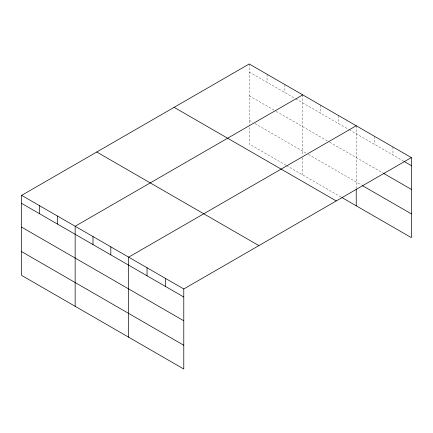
<?xml version="1.0" encoding="UTF-8"?>
<svg xmlns="http://www.w3.org/2000/svg" width="433" height="433" viewBox="0 0 433 433"><rect width="100%" height="100%" fill="white"/><g stroke="black" fill="none" stroke-linecap="round" stroke-linejoin="round"><path stroke-width="0.32" stroke-dasharray="2.17 1.62" d="M249.219 72.013L295.241 98.589M295.82 98.919L348.744 129.478M349.323 129.808L403.312 160.979M249.219 95.78L275.68 111.059M276.259 111.389L329.188 141.948M329.762 142.278L383.216 173.14M249.219 120.266L252.672 122.258M254.972 123.584L306.174 153.147M308.475 154.473L361.393 185.026M286.04 165.287L249.219 144.027L249.219 125.543M286.614 165.617L341.269 197.172M392.975 146.976L392.975 155.014M374.599 136.368L374.599 144.406M356.224 125.759L356.224 188.647M338.39 115.465L338.39 123.497M320.555 105.165L320.555 113.202M302.721 94.87L302.721 155.117M302.721 157.753L302.721 174.916M284.887 84.576L284.887 92.608M267.053 74.276L267.053 82.313M249.219 63.981L249.219 124.883"/><path stroke-width="0.65" d="M21.65 195.364L183.781 288.973L183.781 369.019L21.65 275.415L21.65 195.364L249.219 63.981L411.35 157.585L411.35 237.636L341.843 197.502M302.721 94.87L75.153 226.253L75.153 306.304M356.224 125.759L128.655 257.148L128.655 337.193M183.781 288.973L411.35 157.585M403.886 161.309L411.35 165.623M383.79 173.471L411.35 189.383M362.54 185.692L411.35 213.87M174.12 107.335L336.252 200.944M96.748 152.01L258.88 245.614M21.65 203.402L183.781 297.006M21.65 227.163L183.781 320.772M21.65 251.649L183.781 345.253M356.224 189.302L356.224 205.81M165.406 278.365L165.406 286.397M147.031 267.756L147.031 275.789M110.821 246.848L110.821 254.885M92.987 236.553L92.987 244.585M57.318 215.959L57.318 223.991M39.484 205.664L39.484 213.696"/></g></svg>
